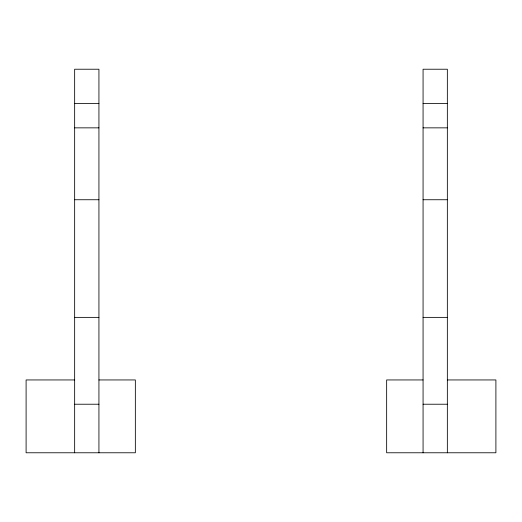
<?xml version="1.0" encoding="UTF-8"?>
<svg xmlns="http://www.w3.org/2000/svg" width="522" height="522" viewBox="0 0 522 522"><rect width="100%" height="100%" fill="white"/><g stroke="black" fill="none" stroke-linecap="round" stroke-linejoin="round"><path stroke-width="0.78" d="M74.653 103.578L98.932 103.578M423.068 103.578L447.347 103.578M74.653 127.851L98.932 127.851M423.068 127.851L447.347 127.851M74.653 199.743L98.932 199.743M423.068 199.743L447.347 199.743M74.653 317.376L98.932 317.376M423.068 317.376L447.347 317.376M74.653 379.944L26.1 379.944L26.1 452.776L135.348 452.776L135.348 379.944L98.932 379.944M423.068 379.944L386.652 379.944L386.652 452.776L495.9 452.776L495.9 379.944L447.347 379.944M74.653 404.224L98.932 404.224M423.068 404.224L447.347 404.224M447.347 452.776L447.347 69.224L423.068 69.224L423.068 452.776M98.932 452.776L98.932 69.224L74.653 69.224L74.653 452.776"/></g></svg>
